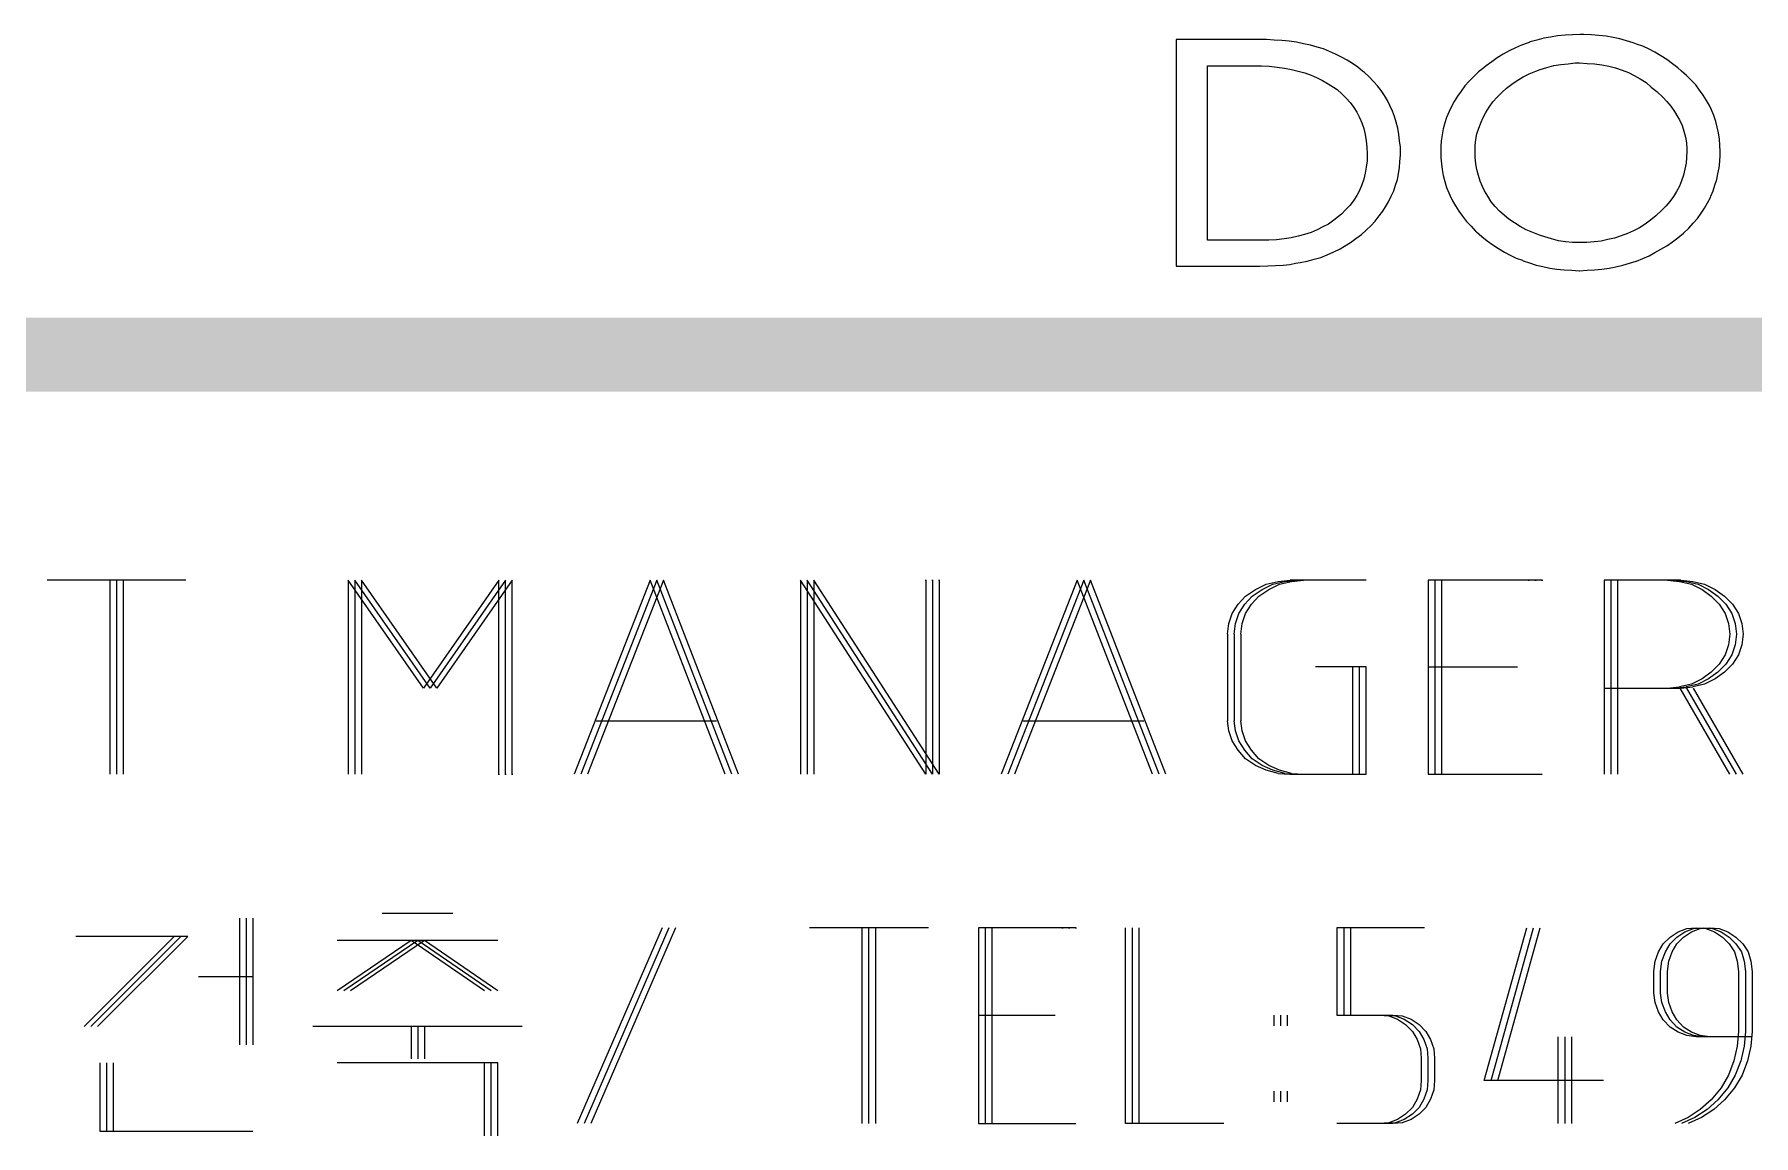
# Model space of a CAD drawing. Header units: millimetres. Extents: x 83956 to 461956, y 36707 to 125807.
# Drawn here: x 202814 to 204556, y 90395 to 91511 of the extents above; entities that cross this region are included whole.
import ezdxf

# ---------------------------------------------------------------- set-up
doc = ezdxf.new("R2010")
doc.units = ezdxf.units.MM
doc.header["$LTSCALE"] = 100
doc.header["$MEASUREMENT"] = 0
doc.layers.add('FORM', color=8, linetype='CONTINUOUS')

# ---------------------------------------------------------------- blocks, each defined once
blk = doc.blocks.new('PMC-mark')
at = {"layer": 'FORM', "color": 7, "lineweight": 0}
for p, q in [((4045.8, 2043.8), (4036.8, 2042.3)), ((4055.3, 2045.3), (4045.8, 2043.8)), ((4065.3, 2046.3), (4055.3, 2045.3)), ((4075.3, 2046.8), (4065.3, 2046.3)), ((4085.3, 2047.3), (4075.3, 2046.8)), ((4090.8, 2047.3), (4085.3, 2047.3)), ((4100.8, 2046.8), (4090.8, 2047.3)), ((4110.8, 2045.8), (4100.8, 2046.8)), ((4120.8, 2044.8), (4110.8, 2045.8)), ((4130.3, 2043.3), (4120.8, 2044.8)), ((3656.8, 2040.3), (3539.8, 2040.3)), ((3539.8, 2040.3), (3539.8, 1734.3)), ((3661.8, 2040.3), (3656.8, 2040.3)), ((3672.3, 2039.8), (3661.8, 2040.3)), ((3682.8, 2039.3), (3672.3, 2039.8)), ((3692.8, 2038.3), (3682.8, 2039.3)), ((3702.3, 2036.8), (3692.8, 2038.3)), ((3711.8, 2034.8), (3702.3, 2036.8)), ((3721.3, 2032.8), (3711.8, 2034.8)), ((3730.3, 2030.3), (3721.3, 2032.8)), ((3738.8, 2027.8), (3730.3, 2030.3)), ((3747.3, 2024.3), (3738.8, 2027.8)), ((3755.3, 2020.8), (3747.3, 2024.3)), ((3763.3, 2016.8), (3755.3, 2020.8)), ((3981.8, 2020.8), (3973.8, 2015.8)), ((3989.8, 2025.3), (3981.8, 2020.8)), ((3998.3, 2029.3), (3989.8, 2025.3)), ((4006.3, 2032.8), (3998.3, 2029.3)), ((4015.3, 2035.8), (4006.3, 2032.8)), ((4018.3, 2037.3), (4015.3, 2035.8)), ((4027.3, 2039.8), (4018.3, 2037.3)), ((4036.8, 2042.3), (4027.3, 2039.8)), ((4139.3, 2041.3), (4130.3, 2043.3)), ((4148.3, 2038.8), (4139.3, 2041.3)), ((4157.3, 2035.8), (4148.3, 2038.8)), ((4161.8, 2034.3), (4157.3, 2035.8)), ((4170.3, 2031.3), (4161.8, 2034.3)), ((4178.8, 2027.3), (4170.3, 2031.3)), ((4186.8, 2023.3), (4178.8, 2027.3)), ((4194.8, 2018.3), (4186.8, 2023.3)), ((3582.3, 1769.3), (3582.3, 2004.8)), ((3582.3, 2004.8), (3643.8, 2004.8)), ((3643.8, 2004.8), (3655.3, 2004.8)), ((3655.3, 2004.8), (3665.8, 2004.3)), ((3665.8, 2004.3), (3676.3, 2003.3)), ((3676.3, 2003.3), (3686.3, 2001.8)), ((3686.3, 2001.8), (3695.8, 1999.8)), ((3695.8, 1999.8), (3704.8, 1997.8)), ((3704.8, 1997.8), (3713.8, 1995.3)), ((3770.8, 2012.8), (3763.3, 2016.8)), ((3778.3, 2008.3), (3770.8, 2012.8)), ((3785.3, 2003.3), (3778.3, 2008.3)), ((3791.8, 1997.8), (3785.3, 2003.3)), ((3794.3, 1995.8), (3791.8, 1997.8)), ((3955.8, 2002.3), (3948.3, 1996.8)), ((3958.8, 2004.8), (3955.8, 2002.3)), ((3966.3, 2010.3), (3958.8, 2004.8)), ((3973.8, 2015.8), (3966.3, 2010.3)), ((4016.8, 1994.3), (4025.8, 1997.8)), ((4025.8, 1997.8), (4031.8, 1999.8)), ((4031.8, 1999.8), (4040.8, 2002.8)), ((4040.8, 2002.8), (4050.3, 2005.3)), ((4050.3, 2005.3), (4059.8, 2006.8)), ((4059.8, 2006.8), (4069.3, 2007.8)), ((4069.3, 2007.8), (4078.8, 2008.8)), ((4078.8, 2008.8), (4084.8, 2008.8)), ((4084.8, 2008.8), (4095.3, 2008.3)), ((4095.3, 2008.3), (4105.3, 2007.8)), ((4105.3, 2007.8), (4114.8, 2006.3)), ((4114.8, 2006.3), (4124.3, 2004.3)), ((4124.3, 2004.3), (4133.3, 2002.3)), ((4133.3, 2002.3), (4142.3, 1999.3)), ((4142.3, 1999.3), (4142.3, 1999.3)), ((4142.3, 1999.3), (4150.8, 1995.8)), ((4202.8, 2013.3), (4194.8, 2018.3)), ((4210.3, 2007.8), (4202.8, 2013.3)), ((4217.8, 2002.3), (4210.3, 2007.8)), ((4222.8, 1997.8), (4217.8, 2002.3)), ((4229.3, 1991.8), (4222.8, 1997.8)), ((3713.8, 1995.3), (3722.3, 1992.3)), ((3722.3, 1992.3), (3730.3, 1988.8)), ((3730.3, 1988.8), (3737.8, 1985.3)), ((3737.8, 1985.3), (3745.3, 1980.8)), ((3745.3, 1980.8), (3752.3, 1976.3)), ((3752.3, 1976.3), (3757.3, 1972.8)), ((3800.8, 1990.3), (3794.3, 1995.8)), ((3806.3, 1984.3), (3800.8, 1990.3)), ((3811.8, 1977.8), (3806.3, 1984.3)), ((3816.8, 1971.8), (3811.8, 1977.8)), ((3929.8, 1977.8), (3924.8, 1970.8)), ((3935.8, 1984.3), (3929.8, 1977.8)), ((3941.8, 1990.3), (3935.8, 1984.3)), ((3948.3, 1996.8), (3941.8, 1990.3)), ((3979.8, 1968.8), (3986.3, 1974.8)), ((3986.3, 1974.8), (3993.3, 1980.3)), ((3993.3, 1980.3), (4000.8, 1985.3)), ((4000.8, 1985.3), (4008.8, 1990.3)), ((4008.8, 1990.3), (4016.8, 1994.3)), ((4150.8, 1995.8), (4158.8, 1991.8)), ((4158.8, 1991.8), (4166.8, 1987.3)), ((4166.8, 1987.3), (4174.8, 1982.3)), ((4174.8, 1982.3), (4181.8, 1976.3)), ((4181.8, 1976.3), (4189.3, 1970.3)), ((4235.8, 1985.8), (4229.3, 1991.8)), ((4241.8, 1979.3), (4235.8, 1985.8)), ((4246.8, 1972.3), (4241.8, 1979.3)), ((3757.3, 1972.8), (3763.8, 1967.3)), ((3763.8, 1967.3), (3769.8, 1961.3)), ((3769.8, 1961.3), (3774.8, 1955.3)), ((3774.8, 1955.3), (3779.8, 1948.8)), ((3821.3, 1964.8), (3816.8, 1971.8)), ((3825.3, 1958.3), (3821.3, 1964.8)), ((3828.8, 1951.3), (3825.3, 1958.3)), ((3832.3, 1943.8), (3828.8, 1951.3)), ((3915.3, 1956.8), (3912.3, 1950.8)), ((3919.8, 1963.8), (3915.3, 1956.8)), ((3924.8, 1970.8), (3919.8, 1963.8)), ((3962.8, 1949.3), (3967.8, 1956.3)), ((3967.8, 1956.3), (3973.8, 1962.8)), ((3973.8, 1962.8), (3979.8, 1968.8)), ((4189.3, 1970.3), (4190.3, 1969.3)), ((4190.3, 1969.3), (4196.8, 1963.3)), ((4196.8, 1963.3), (4202.8, 1956.8)), ((4202.8, 1956.8), (4208.3, 1950.3)), ((4251.8, 1965.3), (4246.8, 1972.3)), ((4256.3, 1958.3), (4251.8, 1965.3)), ((4260.3, 1951.3), (4256.3, 1958.3)), ((4263.3, 1945.3), (4260.3, 1951.3)), ((3779.8, 1948.8), (3783.8, 1942.3)), ((3783.8, 1942.3), (3787.8, 1935.3)), ((3787.8, 1935.3), (3790.8, 1927.8)), ((3790.8, 1927.8), (3793.3, 1920.3)), ((3834.8, 1936.3), (3832.3, 1943.8)), ((3837.3, 1928.8), (3834.8, 1936.3)), ((3839.3, 1920.8), (3837.3, 1928.8)), ((3902.8, 1927.8), (3900.8, 1919.8)), ((3905.3, 1935.3), (3902.8, 1927.8)), ((3908.8, 1943.3), (3905.3, 1935.3)), ((3912.3, 1950.8), (3908.8, 1943.3)), ((3948.8, 1920.8), (3951.8, 1928.8)), ((3951.8, 1928.8), (3954.3, 1934.3)), ((3954.3, 1934.3), (3958.3, 1941.8)), ((3958.3, 1941.8), (3962.8, 1949.3)), ((4208.3, 1950.3), (4213.3, 1943.3)), ((4213.3, 1943.3), (4217.8, 1935.8)), ((4217.8, 1935.8), (4219.8, 1931.8)), ((4219.8, 1931.8), (4223.3, 1924.3)), ((4266.3, 1937.8), (4263.3, 1945.3)), ((4268.8, 1929.8), (4266.3, 1937.8)), ((4270.8, 1922.3), (4268.8, 1929.8)), ((3793.3, 1920.3), (3795.3, 1912.3)), ((3795.3, 1912.3), (3796.8, 1903.8)), ((3840.8, 1912.3), (3839.3, 1920.8)), ((3841.8, 1903.8), (3840.8, 1912.3)), ((3899.3, 1911.8), (3897.8, 1903.8)), ((3900.8, 1919.8), (3899.3, 1911.8)), ((3943.8, 1897.3), (3944.8, 1905.3)), ((3944.8, 1905.3), (3946.3, 1913.3)), ((3946.3, 1913.3), (3948.8, 1920.8)), ((4223.3, 1924.3), (4225.8, 1916.8)), ((4225.8, 1916.8), (4227.8, 1908.8)), ((4227.8, 1908.8), (4229.3, 1900.8)), ((4272.8, 1914.3), (4270.8, 1922.3)), ((4273.8, 1905.8), (4272.8, 1914.3)), ((4274.3, 1897.8), (4273.8, 1905.8)), ((3796.8, 1903.8), (3797.3, 1895.3)), ((3797.3, 1895.3), (3797.8, 1886.3)), ((3797.8, 1886.3), (3797.8, 1885.8)), ((3797.8, 1885.8), (3797.8, 1876.8)), ((3842.8, 1895.3), (3841.8, 1903.8)), ((3842.3, 1875.8), (3842.8, 1884.3)), ((3842.8, 1886.3), (3842.8, 1895.3)), ((3842.8, 1884.3), (3842.8, 1886.3)), ((3897.8, 1903.8), (3897.3, 1895.8)), ((3897.3, 1895.8), (3897.3, 1889.3)), ((3897.3, 1889.3), (3897.3, 1880.8)), ((3897.3, 1889.3), (3897.3, 1889.3)), ((3943.8, 1888.8), (3943.8, 1897.3)), ((3943.8, 1881.3), (3943.8, 1888.8)), ((3943.8, 1888.8), (3943.8, 1888.8)), ((3944.8, 1872.8), (3943.8, 1881.3)), ((4229.3, 1881.3), (4228.8, 1873.3)), ((4229.3, 1900.8), (4229.8, 1892.3)), ((4229.8, 1889.8), (4229.3, 1881.3)), ((4229.8, 1892.3), (4229.8, 1889.8)), ((4274.8, 1889.3), (4274.3, 1897.8)), ((4274.3, 1875.8), (4274.8, 1884.3)), ((4274.8, 1884.3), (4274.8, 1889.3)), ((3795.3, 1859.8), (3793.3, 1851.8)), ((3796.8, 1868.3), (3795.3, 1859.8)), ((3797.8, 1876.8), (3796.8, 1868.3)), ((3838.8, 1851.3), (3840.3, 1859.3)), ((3840.3, 1859.3), (3841.8, 1867.8)), ((3841.8, 1867.8), (3842.3, 1875.8)), ((3897.3, 1880.8), (3898.3, 1872.8)), ((3898.3, 1872.8), (3899.3, 1864.8)), ((3899.3, 1864.8), (3900.8, 1856.8)), ((3946.3, 1864.8), (3944.8, 1872.8)), ((3948.3, 1856.8), (3946.3, 1864.8)), ((4227.3, 1865.3), (4225.3, 1857.3)), ((4228.8, 1873.3), (4227.3, 1865.3)), ((4270.3, 1851.3), (4271.8, 1859.3)), ((4271.8, 1859.3), (4273.3, 1867.3)), ((4273.3, 1867.3), (4274.3, 1875.8)), ((3787.8, 1836.8), (3783.8, 1829.8)), ((3790.8, 1844.3), (3787.8, 1836.8)), ((3793.3, 1851.8), (3790.8, 1844.3)), ((3830.3, 1828.8), (3833.8, 1836.3)), ((3833.8, 1836.3), (3836.3, 1843.8)), ((3836.3, 1843.8), (3838.8, 1851.3)), ((3900.8, 1856.8), (3902.8, 1848.8)), ((3902.8, 1848.8), (3905.3, 1840.8)), ((3905.3, 1840.8), (3908.3, 1833.3)), ((3950.8, 1849.3), (3948.3, 1856.8)), ((3953.8, 1841.8), (3950.8, 1849.3)), ((3956.3, 1836.3), (3953.8, 1841.8)), ((3960.8, 1828.8), (3956.3, 1836.3)), ((4215.8, 1835.3), (4211.8, 1828.3)), ((4219.8, 1842.3), (4215.8, 1835.3)), ((4222.8, 1849.8), (4219.8, 1842.3)), ((4225.3, 1857.3), (4222.8, 1849.8)), ((4262.3, 1828.8), (4265.3, 1836.3)), ((4265.3, 1836.3), (4267.8, 1843.8)), ((4267.8, 1843.8), (4270.3, 1851.3)), ((3774.8, 1816.8), (3769.3, 1810.8)), ((3779.8, 1823.3), (3774.8, 1816.8)), ((3783.8, 1829.8), (3779.8, 1823.3)), ((3819.3, 1808.8), (3822.8, 1814.3)), ((3822.8, 1814.3), (3826.8, 1821.3)), ((3826.8, 1821.3), (3830.3, 1828.8)), ((3908.3, 1833.3), (3909.8, 1830.3)), ((3909.8, 1830.3), (3913.3, 1822.8)), ((3913.3, 1822.8), (3917.3, 1815.8)), ((3917.3, 1815.8), (3921.8, 1808.8)), ((3965.3, 1821.3), (3960.8, 1828.8)), ((3970.8, 1814.8), (3965.3, 1821.3)), ((3976.8, 1808.8), (3970.8, 1814.8)), ((4201.3, 1815.3), (4195.3, 1809.3)), ((4206.8, 1821.8), (4201.3, 1815.3)), ((4211.8, 1828.3), (4206.8, 1821.8)), ((4249.3, 1805.8), (4253.8, 1812.8)), ((4253.8, 1812.8), (4257.8, 1819.8)), ((4257.8, 1819.8), (4261.8, 1827.3)), ((4261.8, 1827.3), (4262.3, 1828.8)), ((3745.8, 1791.3), (3738.3, 1787.3)), ((3752.8, 1796.3), (3745.8, 1791.3)), ((3759.3, 1801.3), (3752.8, 1796.3)), ((3763.3, 1804.8), (3759.3, 1801.3)), ((3769.3, 1810.8), (3763.3, 1804.8)), ((3796.8, 1782.8), (3803.3, 1789.3)), ((3803.3, 1789.3), (3808.8, 1795.3)), ((3808.8, 1795.3), (3814.3, 1802.3)), ((3814.3, 1802.3), (3819.3, 1808.8)), ((3921.8, 1808.8), (3926.8, 1801.8)), ((3926.8, 1801.8), (3932.3, 1794.8)), ((3932.3, 1794.8), (3938.3, 1788.3)), ((3938.3, 1788.3), (3944.3, 1781.8)), ((3983.3, 1802.8), (3976.8, 1808.8)), ((3989.3, 1797.8), (3983.3, 1802.8)), ((3996.8, 1792.8), (3989.3, 1797.8)), ((4004.8, 1787.8), (3996.8, 1792.8)), ((4173.3, 1791.3), (4165.8, 1786.3)), ((4180.8, 1796.3), (4173.3, 1791.3)), ((4187.8, 1802.3), (4180.8, 1796.3)), ((4188.8, 1803.3), (4187.8, 1802.3)), ((4195.3, 1809.3), (4188.8, 1803.3)), ((4232.3, 1785.8), (4238.3, 1792.3)), ((4238.3, 1792.3), (4244.3, 1798.8)), ((4244.3, 1798.8), (4249.3, 1805.8)), ((3654.8, 1769.3), (3582.3, 1769.3)), ((3665.3, 1769.3), (3654.8, 1769.3)), ((3675.3, 1769.8), (3665.3, 1769.3)), ((3685.8, 1771.3), (3675.3, 1769.8)), ((3695.3, 1772.8), (3685.8, 1771.3)), ((3704.8, 1774.8), (3695.3, 1772.8)), ((3713.3, 1777.3), (3704.8, 1774.8)), ((3722.3, 1779.8), (3713.3, 1777.3)), ((3730.3, 1783.3), (3722.3, 1779.8)), ((3738.3, 1787.3), (3730.3, 1783.3)), ((3767.3, 1761.3), (3775.3, 1766.3)), ((3775.3, 1766.3), (3782.8, 1771.8)), ((3782.8, 1771.8), (3790.3, 1777.3)), ((3790.3, 1777.3), (3796.8, 1782.8)), ((3944.3, 1781.8), (3945.8, 1780.8)), ((3945.8, 1780.8), (3952.8, 1774.3)), ((3952.8, 1774.3), (3960.3, 1768.8)), ((3960.3, 1768.8), (3967.8, 1763.3)), ((4012.8, 1783.3), (4004.8, 1787.8)), ((4021.8, 1779.8), (4012.8, 1783.3)), ((4030.8, 1776.3), (4021.8, 1779.8)), ((4037.8, 1773.8), (4030.8, 1776.3)), ((4046.8, 1771.3), (4037.8, 1773.8)), ((4056.3, 1768.8), (4046.8, 1771.3)), ((4065.8, 1767.3), (4056.3, 1768.8)), ((4075.3, 1766.3), (4065.8, 1767.3)), ((4084.8, 1766.3), (4075.3, 1766.3)), ((4094.8, 1766.3), (4084.8, 1766.3)), ((4104.8, 1767.3), (4094.8, 1766.3)), ((4114.3, 1768.3), (4104.8, 1767.3)), ((4123.3, 1770.3), (4114.3, 1768.3)), ((4132.3, 1772.3), (4123.3, 1770.3)), ((4141.3, 1775.3), (4132.3, 1772.3)), ((4149.8, 1778.3), (4141.3, 1775.3)), ((4157.8, 1782.3), (4149.8, 1778.3)), ((4165.8, 1786.3), (4157.8, 1782.3)), ((4202.8, 1761.8), (4210.3, 1767.3)), ((4210.3, 1767.3), (4217.8, 1772.8)), ((4217.8, 1772.8), (4225.3, 1778.8)), ((4225.3, 1778.8), (4225.8, 1779.3)), ((4225.8, 1779.3), (4232.3, 1785.8)), ((3716.8, 1741.3), (3726.3, 1743.8)), ((3726.3, 1743.8), (3735.3, 1746.3)), ((3735.3, 1746.3), (3743.8, 1749.8)), ((3743.8, 1749.8), (3752.8, 1753.8)), ((3752.8, 1753.8), (3761.3, 1757.8)), ((3761.3, 1757.8), (3767.3, 1761.3)), ((3967.8, 1763.3), (3975.3, 1758.3)), ((3975.3, 1758.3), (3983.3, 1753.3)), ((3983.3, 1753.3), (3991.3, 1749.3)), ((3991.3, 1749.3), (3999.3, 1745.3)), ((3999.3, 1745.3), (4007.8, 1742.3)), ((4007.8, 1742.3), (4008.8, 1741.8)), ((4161.8, 1741.3), (4170.3, 1744.8)), ((4170.3, 1744.8), (4178.8, 1748.3)), ((4178.8, 1748.3), (4186.8, 1752.8)), ((4186.8, 1752.8), (4194.8, 1757.3)), ((4194.8, 1757.3), (4202.8, 1761.8)), ((3539.8, 1734.3), (3640.8, 1734.3)), ((3640.8, 1734.3), (3652.8, 1734.3)), ((3652.8, 1734.3), (3663.8, 1734.8)), ((3663.8, 1734.8), (3674.3, 1735.3)), ((3674.3, 1735.3), (3684.3, 1735.8)), ((3684.3, 1735.8), (3693.3, 1736.8)), ((3693.3, 1736.8), (3701.3, 1738.3)), ((3701.3, 1738.3), (3707.3, 1739.3)), ((3707.3, 1739.3), (3716.8, 1741.3)), ((4008.8, 1741.8), (4017.3, 1738.8)), ((4017.3, 1738.8), (4026.3, 1735.8)), ((4026.3, 1735.8), (4035.3, 1733.8)), ((4035.3, 1733.8), (4044.8, 1731.8)), ((4044.8, 1731.8), (4054.3, 1730.3)), ((4054.3, 1730.3), (4064.3, 1729.3)), ((4064.3, 1729.3), (4074.3, 1728.8)), ((4074.3, 1728.8), (4084.3, 1728.3)), ((4084.3, 1728.3), (4084.8, 1728.3)), ((4084.8, 1728.3), (4095.3, 1728.8)), ((4095.3, 1728.8), (4105.3, 1729.3)), ((4105.3, 1729.3), (4114.8, 1730.3)), ((4114.8, 1730.3), (4124.8, 1731.8)), ((4124.8, 1731.8), (4133.8, 1733.3)), ((4133.8, 1733.3), (4143.3, 1735.8)), ((4143.3, 1735.8), (4152.3, 1738.3)), ((4152.3, 1738.3), (4161.3, 1741.3)), ((4161.3, 1741.3), (4161.8, 1741.3))]:
    blk.add_line(p, q, dxfattribs=at)
at = {"layer": 'FORM', "lineweight": 0}
for p, q in [((2183.9, 1310.2), (2014.7, 1310.2)), ((2192.9, 1310.2), (2023.7, 1310.2)), ((2201.9, 1310.2), (2032.7, 1310.2)), ((2099.3, 1310.2), (2099.3, 1048.3)), ((2108.3, 1310.2), (2108.3, 1048.3)), ((2117.3, 1310.2), (2117.3, 1048.3)), ((2523.2, 1164.4), (2421.5, 1310.2)), ((2421.5, 1310.2), (2421.5, 1048.3)), ((2532.2, 1164.4), (2430.5, 1310.2)), ((2430.5, 1310.2), (2430.5, 1048.3)), ((2541.2, 1164.4), (2439.5, 1310.2)), ((2439.5, 1310.2), (2439.5, 1048.3)), ((2624.9, 1310.2), (2523.2, 1164.4)), ((2633.9, 1310.2), (2532.2, 1164.4)), ((2642.9, 1310.2), (2541.2, 1164.4)), ((2624.9, 1048.3), (2624.9, 1310.2)), ((2633.9, 1048.3), (2633.9, 1310.2)), ((2642.9, 1048.3), (2642.9, 1310.2)), ((2829.2, 1310.2), (2726.6, 1048.3)), ((2838.2, 1310.2), (2735.6, 1048.3)), ((2847.2, 1310.2), (2744.6, 1048.3)), ((2930.9, 1048.3), (2829.2, 1310.2)), ((2939.9, 1048.3), (2838.2, 1310.2)), ((2948.9, 1048.3), (2847.2, 1310.2)), ((3201.8, 1048.3), (3032.6, 1310.2)), ((3032.6, 1310.2), (3032.6, 1048.3)), ((3210.8, 1048.3), (3041.6, 1310.2)), ((3041.6, 1310.2), (3041.6, 1048.3)), ((3219.8, 1048.3), (3050.6, 1310.2)), ((3050.6, 1310.2), (3050.6, 1048.3)), ((3200.9, 1310.2), (3202.7, 1310.2)), ((3201.8, 1310.2), (3201.8, 1048.3)), ((3209.9, 1310.2), (3211.7, 1310.2)), ((3210.8, 1310.2), (3210.8, 1048.3)), ((3218.9, 1310.2), (3220.7, 1310.2)), ((3219.8, 1310.2), (3219.8, 1048.3)), ((3406.1, 1310.2), (3303.5, 1048.3)), ((3415.1, 1310.2), (3312.5, 1048.3)), ((3424.1, 1310.2), (3321.5, 1048.3)), ((3507.8, 1048.3), (3406.1, 1310.2)), ((3516.8, 1048.3), (3415.1, 1310.2)), ((3525.8, 1048.3), (3424.1, 1310.2)), ((3647.3, 1297.6), (3661.7, 1304.8)), ((3656.3, 1297.6), (3670.7, 1304.8)), ((3661.7, 1304.8), (3677.9, 1308.4)), ((3665.3, 1297.6), (3679.7, 1304.8)), ((3670.7, 1304.8), (3686.9, 1308.4)), ((3677.9, 1308.4), (3694.1, 1310.2)), ((3679.7, 1304.8), (3695.9, 1308.4)), ((3686.9, 1308.4), (3703.1, 1310.2)), ((3778.7, 1310.2), (3694.1, 1310.2)), ((3695.9, 1308.4), (3712.1, 1310.2)), ((3787.7, 1310.2), (3703.1, 1310.2)), ((3796.7, 1310.2), (3712.1, 1310.2)), ((4016.3, 1310.2), (3880.4, 1310.2)), ((3880.4, 1310.2), (3880.4, 1048.3)), ((4025.3, 1310.2), (3889.4, 1310.2)), ((3889.4, 1310.2), (3889.4, 1048.3)), ((4034.3, 1310.2), (3898.4, 1310.2)), ((3898.4, 1310.2), (3898.4, 1048.3)), ((4015.4, 1310.2), (4017.2, 1310.2)), ((4024.4, 1310.2), (4026.2, 1310.2)), ((4033.4, 1310.2), (4035.2, 1310.2)), ((4203.5, 1310.2), (4118, 1310.2)), ((4118, 1310.2), (4118, 1048.3)), ((4212.5, 1310.2), (4127, 1310.2)), ((4127, 1310.2), (4127, 1048.3)), ((4221.5, 1310.2), (4136, 1310.2)), ((4136, 1310.2), (4136, 1048.3)), ((4203.5, 1310.2), (4219.7, 1308.4)), ((4212.5, 1310.2), (4228.7, 1308.4)), ((4219.7, 1308.4), (4235.9, 1304.8)), ((4221.5, 1310.2), (4237.7, 1308.4)), ((4228.7, 1308.4), (4244.9, 1304.8)), ((4235.9, 1304.8), (4250.3, 1297.6)), ((4237.7, 1308.4), (4253.9, 1304.8)), ((4244.9, 1304.8), (4259.3, 1297.6)), ((4253.9, 1304.8), (4268.3, 1297.6)), ((3615.8, 1265.2), (3623.9, 1277.8)), ((3623.9, 1277.8), (3633.8, 1288.6)), ((3624.8, 1265.2), (3632.9, 1277.8)), ((3632.9, 1277.8), (3642.8, 1288.6)), ((3633.8, 1288.6), (3647.3, 1297.6)), ((3633.8, 1265.2), (3641.9, 1277.8)), ((3641.9, 1277.8), (3651.8, 1288.6)), ((3642.8, 1288.6), (3656.3, 1297.6)), ((3651.8, 1288.6), (3665.3, 1297.6)), ((4250.3, 1297.6), (4262.9, 1288.6)), ((4259.3, 1297.6), (4271.9, 1288.6)), ((4262.9, 1288.6), (4273.7, 1277.8)), ((4268.3, 1297.6), (4280.9, 1288.6)), ((4271.9, 1288.6), (4282.7, 1277.8)), ((4273.7, 1277.8), (4281.8, 1265.2)), ((4280.9, 1288.6), (4291.7, 1277.8)), ((4282.7, 1277.8), (4290.8, 1265.2)), ((4291.7, 1277.8), (4299.8, 1265.2)), ((3611.3, 1251.7), (3615.8, 1265.2)), ((3620.3, 1251.7), (3624.8, 1265.2)), ((3629.3, 1251.7), (3633.8, 1265.2)), ((4281.8, 1265.2), (4286.3, 1251.7)), ((4290.8, 1265.2), (4295.3, 1251.7)), ((4299.8, 1265.2), (4304.3, 1251.7)), ((3609.5, 1237.3), (3611.3, 1251.7)), ((3609.5, 1237.3), (3609.5, 1120.3)), ((3618.5, 1237.3), (3620.3, 1251.7)), ((3618.5, 1237.3), (3618.5, 1120.3)), ((3627.5, 1237.3), (3629.3, 1251.7)), ((3627.5, 1237.3), (3627.5, 1120.3)), ((4286.3, 1251.7), (4288.1, 1237.3)), ((4288.1, 1237.3), (4286.3, 1222.9)), ((4295.3, 1251.7), (4297.1, 1237.3)), ((4297.1, 1237.3), (4295.3, 1222.9)), ((4304.3, 1251.7), (4306.1, 1237.3)), ((4306.1, 1237.3), (4304.3, 1222.9)), ((4281.8, 1209.4), (4273.7, 1196.8)), ((4286.3, 1222.9), (4281.8, 1209.4)), ((4290.8, 1209.4), (4282.7, 1196.8)), ((4295.3, 1222.9), (4290.8, 1209.4)), ((4299.8, 1209.4), (4291.7, 1196.8)), ((4304.3, 1222.9), (4299.8, 1209.4)), ((3778.7, 1193.2), (3728.3, 1193.2)), ((3787.7, 1193.2), (3737.3, 1193.2)), ((3796.7, 1193.2), (3746.3, 1193.2)), ((3778.7, 1048.3), (3778.7, 1193.2)), ((3787.7, 1048.3), (3787.7, 1193.2)), ((3796.7, 1048.3), (3796.7, 1193.2)), ((3880.4, 1193.2), (3983, 1193.2)), ((3889.4, 1193.2), (3992, 1193.2)), ((3898.4, 1193.2), (4001, 1193.2)), ((4262.9, 1186), (4250.3, 1177)), ((4271.9, 1186), (4259.3, 1177)), ((4273.7, 1196.8), (4262.9, 1186)), ((4280.9, 1186), (4268.3, 1177)), ((4282.7, 1196.8), (4271.9, 1186)), ((4291.7, 1196.8), (4280.9, 1186)), ((4118, 1164.4), (4203.5, 1164.4)), ((4127, 1164.4), (4212.5, 1164.4)), ((4136, 1164.4), (4221.5, 1164.4)), ((4203.5, 1164.4), (4219.7, 1166.2)), ((4212.5, 1164.4), (4228.7, 1166.2)), ((4235.9, 1169.8), (4219.7, 1166.2)), ((4288.1, 1048.3), (4220.6, 1164.4)), ((4221.5, 1164.4), (4237.7, 1166.2)), ((4244.9, 1169.8), (4228.7, 1166.2)), ((4297.1, 1048.3), (4229.6, 1164.4)), ((4250.3, 1177), (4235.9, 1169.8)), ((4253.9, 1169.8), (4237.7, 1166.2)), ((4306.1, 1048.3), (4238.6, 1164.4)), ((4259.3, 1177), (4244.9, 1169.8)), ((4268.3, 1177), (4253.9, 1169.8)), ((2756.3, 1120.3), (2901.2, 1120.3)), ((2765.3, 1120.3), (2910.2, 1120.3)), ((2774.3, 1120.3), (2919.2, 1120.3)), ((3333.2, 1120.3), (3478.1, 1120.3)), ((3342.2, 1120.3), (3487.1, 1120.3)), ((3351.2, 1120.3), (3496.1, 1120.3)), ((3611.3, 1106.8), (3609.5, 1120.3)), ((3620.3, 1106.8), (3618.5, 1120.3)), ((3629.3, 1106.8), (3627.5, 1120.3)), ((3615.8, 1093.3), (3611.3, 1106.8)), ((3623.9, 1080.7), (3615.8, 1093.3)), ((3624.8, 1093.3), (3620.3, 1106.8)), ((3632.9, 1080.7), (3624.8, 1093.3)), ((3633.8, 1093.3), (3629.3, 1106.8)), ((3641.9, 1080.7), (3633.8, 1093.3)), ((3633.8, 1069), (3623.9, 1080.7)), ((3642.8, 1069), (3632.9, 1080.7)), ((3647.3, 1060), (3633.8, 1069)), ((3651.8, 1069), (3641.9, 1080.7)), ((3656.3, 1060), (3642.8, 1069)), ((3665.3, 1060), (3651.8, 1069)), ((2624, 1048.3), (2625.8, 1048.3)), ((2633, 1048.3), (2634.8, 1048.3)), ((2642, 1048.3), (2643.8, 1048.3)), ((3661.7, 1053.7), (3647.3, 1060)), ((3670.7, 1053.7), (3656.3, 1060)), ((3677.9, 1049.2), (3661.7, 1053.7)), ((3679.7, 1053.7), (3665.3, 1060)), ((3686.9, 1049.2), (3670.7, 1053.7)), ((3677.9, 1049.2), (3694.1, 1048.3)), ((3695.9, 1049.2), (3679.7, 1053.7)), ((3686.9, 1049.2), (3703.1, 1048.3)), ((3694.1, 1048.3), (3778.7, 1048.3)), ((3695.9, 1049.2), (3712.1, 1048.3)), ((3703.1, 1048.3), (3787.7, 1048.3)), ((3712.1, 1048.3), (3796.7, 1048.3)), ((3880.4, 1048.3), (4016.3, 1048.3)), ((3889.4, 1048.3), (4025.3, 1048.3)), ((3898.4, 1048.3), (4034.3, 1048.3)), ((2544.6, 860), (2467.3, 860)), ((2553.6, 860), (2476.4, 860)), ((2562.7, 860), (2485.5, 860)), ((2274.6, 853.6), (2274.6, 682.7)), ((2283.7, 853.6), (2283.7, 682.7)), ((2292.8, 853.6), (2292.8, 682.7)), ((2845.4, 840.9), (2730.9, 576.4)), ((2854.5, 840.9), (2740, 576.4)), ((2863.6, 840.9), (2749.1, 576.4)), ((3187.2, 840.9), (3044.5, 840.9)), ((3196.3, 840.9), (3053.6, 840.9)), ((3205.4, 840.9), (3062.7, 840.9)), ((3115.4, 840.9), (3115.4, 576.4)), ((3124.5, 840.9), (3124.5, 576.4)), ((3133.6, 840.9), (3133.6, 576.4)), ((3386.3, 840.9), (3272.7, 840.9)), ((3272.7, 840.9), (3272.7, 576.4)), ((3395.4, 840.9), (3281.8, 840.9)), ((3281.8, 840.9), (3281.8, 576.4)), ((3404.5, 840.9), (3290.8, 840.9)), ((3290.8, 840.9), (3290.8, 576.4)), ((3385.4, 840.9), (3387.2, 840.9)), ((3394.5, 840.9), (3396.3, 840.9)), ((3403.6, 840.9), (3405.4, 840.9)), ((3471.7, 576.4), (3471.7, 840.9)), ((3480.8, 576.4), (3480.8, 840.9)), ((3489.9, 576.4), (3489.9, 840.9)), ((3857.2, 840.9), (3757.2, 840.9)), ((3757.2, 840.9), (3757.2, 722.7)), ((3866.2, 840.9), (3766.3, 840.9)), ((3766.3, 840.9), (3766.3, 722.7)), ((3875.3, 840.9), (3775.3, 840.9)), ((3775.3, 840.9), (3775.3, 722.7)), ((3956.2, 634.6), (4013.5, 840.9)), ((3965.3, 634.6), (4022.6, 840.9)), ((3974.4, 634.6), (4031.7, 840.9)), ((4218, 835.5), (4229.8, 840)), ((4227.1, 835.5), (4238.9, 840)), ((4229.8, 840), (4242.6, 840.9)), ((4236.2, 835.5), (4248, 840)), ((4238.9, 840), (4251.7, 840.9)), ((4242.6, 840.9), (4255.3, 840)), ((4248, 840), (4260.7, 840.9)), ((4251.7, 840.9), (4264.4, 840)), ((4255.3, 840), (4267.1, 835.5)), ((4260.7, 840.9), (4273.5, 840)), ((4264.4, 840), (4276.2, 835.5)), ((4273.5, 840), (4285.3, 835.5)), ((2186.4, 829.1), (2053.7, 829.1)), ((2195.5, 829.1), (2062.8, 829.1)), ((2064.6, 707.3), (2186.4, 829.1)), ((2204.6, 829.1), (2071.9, 829.1)), ((2073.7, 707.3), (2195.5, 829.1)), ((2082.8, 707.3), (2204.6, 829.1)), ((2605.5, 823.6), (2406.4, 823.6)), ((2506.4, 823.6), (2406.4, 755.5)), ((2614.6, 823.6), (2415.5, 823.6)), ((2515.5, 823.6), (2415.5, 755.5)), ((2623.6, 823.6), (2424.6, 823.6)), ((2524.6, 823.6), (2424.6, 755.5)), ((2605.5, 755.5), (2506.4, 823.6)), ((2614.6, 755.5), (2515.5, 823.6)), ((2623.6, 755.5), (2524.6, 823.6)), ((4191.7, 808.2), (4198, 819.1)), ((4198, 819.1), (4207.1, 828.2)), ((4200.8, 808.2), (4207.1, 819.1)), ((4207.1, 828.2), (4218, 835.5)), ((4207.1, 819.1), (4216.2, 828.2)), ((4209.8, 808.2), (4216.2, 819.1)), ((4216.2, 828.2), (4227.1, 835.5)), ((4216.2, 819.1), (4225.3, 828.2)), ((4225.3, 828.2), (4236.2, 835.5)), ((4267.1, 835.5), (4278, 828.2)), ((4276.2, 835.5), (4287.1, 828.2)), ((4278, 828.2), (4287.1, 819.1)), ((4285.3, 835.5), (4296.2, 828.2)), ((4287.1, 828.2), (4296.2, 819.1)), ((4287.1, 819.1), (4294.4, 808.2)), ((4296.2, 828.2), (4305.3, 819.1)), ((4296.2, 819.1), (4303.5, 808.2)), ((4305.3, 819.1), (4312.6, 808.2)), ((4185.3, 781.8), (4187.1, 795.5)), ((4187.1, 795.5), (4191.7, 808.2)), ((4194.4, 781.8), (4196.2, 795.5)), ((4196.2, 795.5), (4200.8, 808.2)), ((4203.5, 781.8), (4205.3, 795.5)), ((4205.3, 795.5), (4209.8, 808.2)), ((4294.4, 808.2), (4298, 795.5)), ((4298, 795.5), (4299.8, 781.8)), ((4303.5, 808.2), (4307.1, 795.5)), ((4307.1, 795.5), (4308.9, 781.8)), ((4312.6, 808.2), (4316.2, 795.5)), ((4316.2, 795.5), (4318, 781.8)), ((2274.6, 774.6), (2219.1, 774.6)), ((2283.7, 774.6), (2228.2, 774.6)), ((2292.8, 774.6), (2237.3, 774.6)), ((4185.3, 752.7), (4185.3, 781.8)), ((4194.4, 752.7), (4194.4, 781.8)), ((4203.5, 752.7), (4203.5, 781.8)), ((4299.8, 781.8), (4299.8, 700.9)), ((4308.9, 781.8), (4308.9, 700.9)), ((4318, 781.8), (4318, 700.9)), ((4187.1, 740), (4185.3, 752.7)), ((4196.2, 740), (4194.4, 752.7)), ((4205.3, 740), (4203.5, 752.7)), ((3272.7, 722.7), (3358.1, 722.7)), ((3281.8, 722.7), (3367.2, 722.7)), ((3290.8, 722.7), (3376.3, 722.7)), ((3671.7, 722.7), (3671.7, 708.2)), ((3680.8, 722.7), (3680.8, 708.2)), ((3689.9, 722.7), (3689.9, 708.2)), ((3757.2, 722.7), (3814.4, 722.7)), ((3766.3, 722.7), (3823.5, 722.7)), ((3775.3, 722.7), (3832.6, 722.7)), ((3814.4, 722.7), (3827.2, 721.8)), ((3823.5, 722.7), (3836.2, 721.8)), ((3827.2, 721.8), (3839, 717.3)), ((3832.6, 722.7), (3845.3, 721.8)), ((3836.2, 721.8), (3848.1, 717.3)), ((3845.3, 721.8), (3857.2, 717.3)), ((4191.7, 727.3), (4187.1, 740)), ((4198, 716.4), (4191.7, 727.3)), ((4200.8, 727.3), (4196.2, 740)), ((4207.1, 716.4), (4200.8, 727.3)), ((4209.8, 727.3), (4205.3, 740)), ((4216.2, 716.4), (4209.8, 727.3)), ((2638.2, 707.3), (2373.7, 707.3)), ((2647.3, 707.3), (2382.8, 707.3)), ((2656.4, 707.3), (2391.8, 707.3)), ((2506.4, 707.3), (2506.4, 663.7)), ((2515.5, 707.3), (2515.5, 663.7)), ((2524.6, 707.3), (2524.6, 663.7)), ((3839, 717.3), (3849.9, 710)), ((3848.1, 717.3), (3859, 710)), ((3849.9, 710), (3859, 700.9)), ((3857.2, 717.3), (3868.1, 710)), ((3859, 710), (3868.1, 700.9)), ((3859, 700.9), (3865.3, 690)), ((3868.1, 710), (3877.2, 700.9)), ((3868.1, 700.9), (3874.4, 690)), ((3877.2, 700.9), (3883.5, 690)), ((4207.1, 706.4), (4198, 716.4)), ((4216.2, 706.4), (4207.1, 716.4)), ((4218, 700), (4207.1, 706.4)), ((4225.3, 706.4), (4216.2, 716.4)), ((4227.1, 700), (4216.2, 706.4)), ((4229.8, 695.5), (4218, 700)), ((4236.2, 700), (4225.3, 706.4)), ((4238.9, 695.5), (4227.1, 700)), ((4248, 695.5), (4236.2, 700)), ((4299.8, 700.9), (4298, 680.9)), ((4308.9, 700.9), (4307.1, 680.9)), ((4318, 700.9), (4316.2, 680.9)), ((3865.3, 690), (3869.9, 677.3)), ((3869.9, 677.3), (3870.8, 664.6)), ((3874.4, 690), (3879, 677.3)), ((3879, 677.3), (3879.9, 664.6)), ((3883.5, 690), (3888.1, 677.3)), ((3888.1, 677.3), (3889, 664.6)), ((4056.2, 576.4), (4056.2, 693.7)), ((4065.3, 576.4), (4065.3, 693.7)), ((4074.4, 576.4), (4074.4, 693.7)), ((4242.6, 693.7), (4229.8, 695.5)), ((4251.7, 693.7), (4238.9, 695.5)), ((4299.8, 693.7), (4242.6, 693.7)), ((4260.7, 693.7), (4248, 695.5)), ((4308.9, 693.7), (4251.7, 693.7)), ((4318, 693.7), (4260.7, 693.7)), ((4298, 680.9), (4293.5, 660.9)), ((4307.1, 680.9), (4302.6, 660.9)), ((4316.2, 680.9), (4311.7, 660.9)), ((2086.4, 565.5), (2086.4, 658.2)), ((2095.5, 565.5), (2095.5, 658.2)), ((2104.6, 565.5), (2104.6, 658.2)), ((2605.5, 658.2), (2406.4, 658.2)), ((2614.6, 658.2), (2415.5, 658.2)), ((2623.6, 658.2), (2424.6, 658.2)), ((2605.5, 560), (2605.5, 658.2)), ((2614.6, 560), (2614.6, 658.2)), ((2623.6, 560), (2623.6, 658.2)), ((3870.8, 664.6), (3870.8, 634.6)), ((3879.9, 664.6), (3879.9, 634.6)), ((3889, 664.6), (3889, 634.6)), ((4293.5, 660.9), (4286.2, 641.8)), ((4302.6, 660.9), (4295.3, 641.8)), ((4311.7, 660.9), (4304.4, 641.8)), ((3870.8, 634.6), (3869.9, 621.8)), ((3879.9, 634.6), (3879, 621.8)), ((3889, 634.6), (3888.1, 621.8)), ((4098.9, 634.6), (3956.2, 634.6)), ((4108, 634.6), (3965.3, 634.6)), ((4117.1, 634.6), (3974.4, 634.6)), ((4286.2, 641.8), (4276.2, 624.6)), ((4295.3, 641.8), (4285.3, 624.6)), ((4304.4, 641.8), (4294.4, 624.6)), ((3671.7, 620), (3671.7, 605.5)), ((3680.8, 620), (3680.8, 605.5)), ((3689.9, 620), (3689.9, 605.5)), ((3865.3, 609.1), (3859, 598.2)), ((3869.9, 621.8), (3865.3, 609.1)), ((3874.4, 609.1), (3868.1, 598.2)), ((3879, 621.8), (3874.4, 609.1)), ((3883.5, 609.1), (3877.2, 598.2)), ((3888.1, 621.8), (3883.5, 609.1)), ((4262.6, 608.2), (4248, 595.5)), ((4271.7, 608.2), (4257.1, 595.5)), ((4276.2, 624.6), (4262.6, 608.2)), ((4280.7, 608.2), (4266.2, 595.5)), ((4285.3, 624.6), (4271.7, 608.2)), ((4294.4, 624.6), (4280.7, 608.2)), ((3839, 581.8), (3827.2, 577.3)), ((3848.1, 581.8), (3836.2, 577.3)), ((3849.9, 589.1), (3839, 581.8)), ((3857.2, 581.8), (3845.3, 577.3)), ((3859, 589.1), (3848.1, 581.8)), ((3859, 598.2), (3849.9, 589.1)), ((3868.1, 589.1), (3857.2, 581.8)), ((3868.1, 598.2), (3859, 589.1)), ((3877.2, 598.2), (3868.1, 589.1)), ((4231.7, 584.6), (4213.5, 576.4)), ((4240.8, 584.6), (4222.6, 576.4)), ((4248, 595.5), (4231.7, 584.6)), ((4249.8, 584.6), (4231.7, 576.4)), ((4257.1, 595.5), (4240.8, 584.6)), ((4266.2, 595.5), (4249.8, 584.6)), ((2274.6, 565.5), (2086.4, 565.5)), ((2283.7, 565.5), (2095.5, 565.5)), ((2292.8, 565.5), (2104.6, 565.5)), ((3272.7, 576.4), (3386.3, 576.4)), ((3281.8, 576.4), (3395.4, 576.4)), ((3290.8, 576.4), (3404.5, 576.4)), ((3586.3, 576.4), (3471.7, 576.4)), ((3595.4, 576.4), (3480.8, 576.4)), ((3604.5, 576.4), (3489.9, 576.4)), ((3814.4, 576.4), (3757.2, 576.4)), ((3823.5, 576.4), (3766.3, 576.4)), ((3832.6, 576.4), (3775.3, 576.4)), ((3827.2, 577.3), (3814.4, 576.4)), ((3836.2, 577.3), (3823.5, 576.4)), ((3845.3, 577.3), (3832.6, 576.4))]:
    blk.add_line(p, q, dxfattribs=at)
at = {"layer": 'FORM', "color": 7}
blk.add_solid([(506.6, 1565), (506.6, 1665), (8348.9, 1565), (8348.9, 1665)], dxfattribs=at)
blk = doc.blocks.new('PMC-FORMV')
at = {"layer": 'FORM', "xscale": 0.5, "yscale": 0.5, "zscale": 0.5}
blk.add_blockref('PMC-mark', (36239.9, 5812.1), dxfattribs=at)

msp = doc.modelspace()

# ---------------------------------------------------------------- block references
at = {"layer": 'FORM', "xscale": 1.5, "yscale": 1.5, "zscale": 1.5}
msp.add_blockref('PMC-FORMV', (146956.1, 81257.1), dxfattribs=at)

doc.saveas('drawing.dxf')
